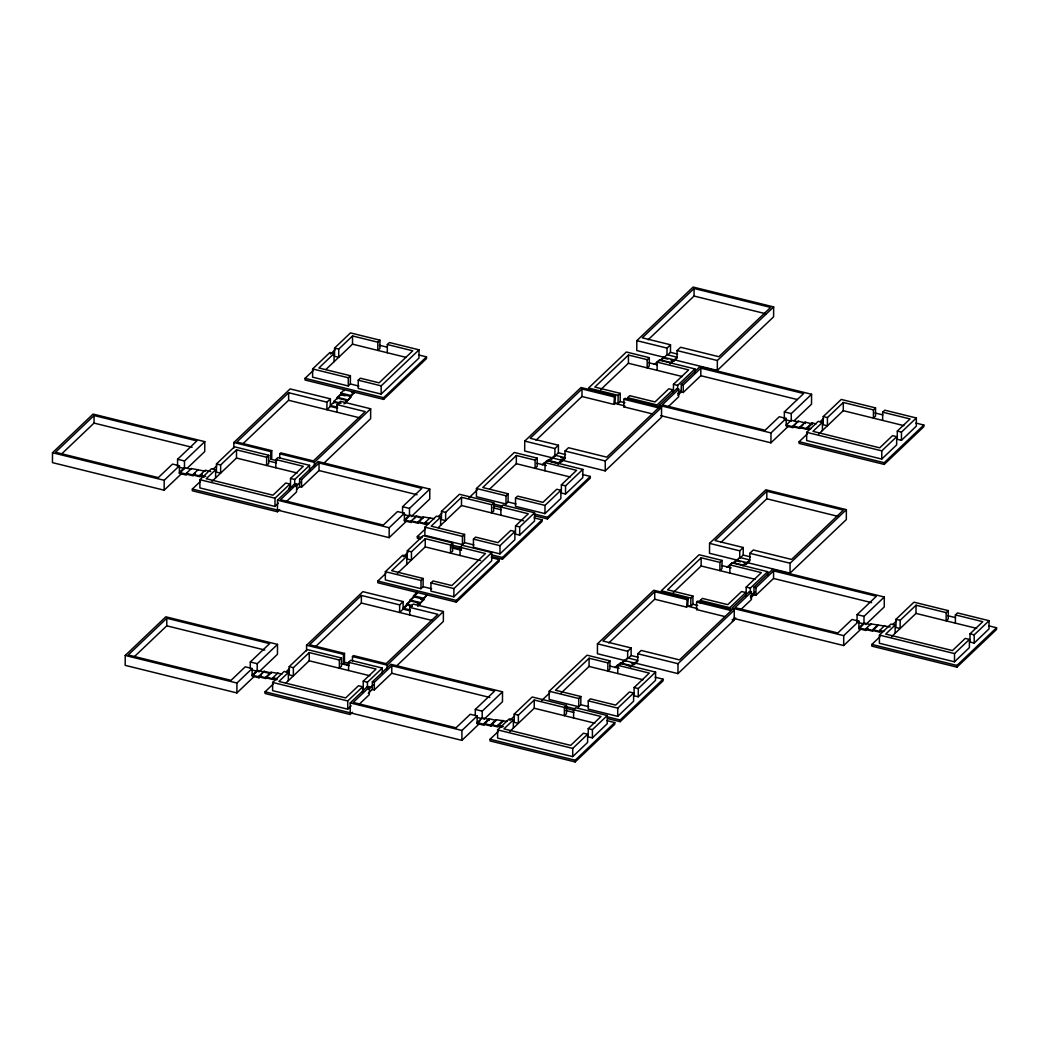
<?xml version="1.0" encoding="UTF-8"?>
<svg xmlns="http://www.w3.org/2000/svg" width="1049" height="1049" viewBox="0 0 1049 1049"><rect width="100%" height="100%" fill="white"/><g stroke="black" fill="none" stroke-linecap="round" stroke-linejoin="round"><path stroke-width="1.5" d="M187.338 468.116L204.739 451.555L204.791 441.655L93.086 414.08L52.502 452.722L52.45 462.622L164.155 490.198L181.543 473.637M61.301 454.256L94.03 423.088L94.069 415.522L196.871 440.895L177.583 459.265L177.543 466.818M258.919 671.95L277.461 654.288L277.513 644.388L165.821 616.812L125.237 655.455L125.185 665.354L236.877 692.93L254.278 676.369M164.155 490.198L164.208 480.285L179.418 465.795L172.508 464.091L158.294 477.623L55.492 452.25L94.069 415.522M134.023 656.989L166.765 625.82L166.804 618.254L269.606 643.627L250.318 661.998L250.278 668.043M205.211 471.211L191.377 468.536L186.302 473.361L186.302 475.066L179.379 473.361L179.418 465.795M179.379 473.361L184.454 468.536L184.493 460.97L204.791 441.655M191.377 468.536L191.377 469.309L184.467 467.605L179.392 472.43L193.213 475.84L193.226 474.332L198.3 469.506M200.503 481.307L192.347 489.07L192.334 490.762L277.447 511.768L279.768 509.552M215.596 477.938L215.648 469.729L211.465 468.693L199.913 479.695L199.874 487.903L274.969 506.444L278.405 503.166M210.744 471.578L205.224 470.214L200.149 475.04L200.136 476.784L186.302 473.361M216.474 463.92L216.435 472.129L220.618 473.165L220.657 464.956L236.523 449.837L266.669 457.272L268.767 455.279L234.465 446.808L216.474 463.92L220.657 464.956M233.822 448.159L233.861 442.494L290.14 388.917L330.409 398.843L330.369 406.409L326.895 409.726L326.934 402.16L330.409 398.843M212.055 481.307L236.484 458.046L236.523 449.837M236.877 692.93L236.93 683.017L252.153 668.528L245.243 666.823L231.029 680.355L128.227 654.982L166.804 618.254M252.153 668.528L252.114 676.094L259.024 677.798L261.057 675.871M253.124 675.123L257.189 671.268L257.228 663.702L277.513 644.388M259.024 677.798L259.037 676.094L264.112 671.268L271.022 672.973L271.022 672.239L282.102 673.969M259.037 676.867L264.112 671.268M273.225 684.04L265.082 691.802L265.069 693.494L350.169 714.5L352.503 712.284M266.669 457.272L266.616 465.494L268.728 463.488L268.767 455.279M271.022 672.239L265.961 677.064L265.948 678.572L252.114 675.163L257.189 670.337L264.112 672.042M276.713 460.655L270.734 459.174L270.773 451.608L271.77 450.65L236.851 442.035L288.645 392.719L326.934 402.16M271.77 450.65L271.73 458.216L270.734 459.174M288.331 680.67L288.37 672.461L284.2 671.426L272.648 682.427L272.596 690.635L347.704 709.176L351.14 705.898M277.946 672.947L272.871 677.772L272.871 679.516L259.037 676.094M274.969 506.444L275.008 498.223L289.904 484.048L285.734 483.012L272.937 495.194L206.194 478.724L215.648 469.729M275.848 467.762L275.9 459.554L277.998 457.548L309.56 465.336L309.521 470.817M277.447 511.768L277.5 500.163L294.874 483.628L296.854 484.127L296.526 491.968L286.193 501.802M279.729 458.361L279.755 453.824L280.752 452.866L313.402 460.931L365.209 411.614L336.991 404.652L336.952 412.218M242.686 443.989L288.606 400.285L288.645 392.719M289.878 489.516L289.904 484.048M289.209 666.653L289.17 674.861L293.34 675.897L293.379 667.688L309.258 652.57L339.391 660.005L341.502 658.011L307.187 649.541L289.209 666.653L293.379 667.688M288.567 488.48L290.481 486.657L290.534 478.449L303.279 466.307L275.9 459.554M294.677 484.953L294.703 479.485L309.56 465.336M296.552 489.555L299.568 486.684L299.608 479.118L318.083 461.534L429.788 489.096L429.736 499.009L411.182 516.672M299.568 486.684L301.561 487.182L301.601 479.616L319.066 462.976L421.868 488.349L402.58 506.706L402.554 512.764M313.179 370.599L305.062 378.322L305.049 380.013L383.606 399.394L426.497 358.574L426.497 356.883L418.643 354.942M306.557 650.891L306.583 645.227L362.875 591.649L403.144 601.575L403.104 609.141L410.29 610.911M285.971 682.912L309.219 660.778L309.258 652.57M312.628 368.946L312.589 377.155L348.268 385.966L350.366 383.96L350.405 375.739L318.909 367.976L334.093 353.513L329.911 352.49L312.628 368.946L348.307 377.745L350.405 375.739M314.372 466.621L314.385 462.373L370.677 408.782L340.479 401.334L336.991 404.652M301.561 487.182L319.027 470.542L319.066 462.976M333.857 403.091L333.87 401.4L340.833 394.765L340.846 393.021L344.334 389.704L344.321 390.7M334.054 361.721L334.093 353.513M334.565 348.058L334.526 356.267L338.696 357.303L338.748 349.081L352.543 335.955L377.837 342.197L379.948 340.191L350.471 332.913L334.565 348.058L338.748 349.081M337.345 398.843L337.358 397.335L340.833 394.018L350.904 396.509M339.391 660.005L339.352 668.226L341.45 666.22L341.502 658.011M349.448 663.388L343.456 661.906L343.495 654.34L344.505 653.383L309.573 644.768L361.381 595.452L399.656 604.893L403.144 601.575M344.505 653.383L344.465 660.949L343.456 661.906M343.928 403.878L350.904 397.243L350.904 395.512L354.392 392.195L345.095 403.537M348.268 385.966L348.307 377.745M347.704 709.176L347.743 700.955L362.639 686.78L358.47 685.744L345.672 697.926L278.929 681.457L288.37 672.461M348.583 670.495L348.622 662.286L350.733 660.28L382.282 668.069L382.256 673.55M350.169 714.5L350.235 702.896L367.596 686.361L369.589 686.859L369.261 694.7L358.928 704.535M325.872 369.51L352.503 344.164L352.543 335.955M352.464 661.093L352.477 656.556L353.487 655.599L386.137 663.663L437.944 614.347L409.726 607.384L409.687 614.95M387.356 344.544L412.742 350.812L379.109 382.833L360.345 378.204L358.247 380.197L358.207 388.418L381.141 394.07L418.984 358.05L419.023 349.828L389.454 342.538L387.356 344.544L387.304 352.752M315.421 646.722L361.341 603.018L361.381 595.452M362.613 692.248L362.639 686.78M363.216 689.39L363.256 681.181L376.001 669.039L348.622 662.286M367.412 687.685L367.438 682.217L382.282 668.069M370.677 408.782L370.625 418.695L323.721 463.343M368.278 693.245L372.303 689.416L372.343 681.85L390.818 664.266L502.523 691.829L502.471 701.742L483.917 719.404M372.303 689.416L374.283 689.914L374.323 682.348L391.802 665.709L494.603 691.081L475.315 709.439L475.276 715.497M377.837 342.197L377.797 350.405L379.895 348.399L379.948 340.191M385.901 573.331L377.784 581.054L377.784 582.746L456.341 602.126L499.219 561.307L499.232 559.615L491.378 557.675M381.141 394.07L381.18 385.862L419.023 349.828M383.606 399.394L383.619 397.702L426.497 356.883M385.363 571.679L385.311 579.887L420.99 588.699L423.101 586.693L423.14 578.471L391.644 570.708L406.828 556.245L402.646 555.223L385.363 571.679L421.042 580.477L423.14 578.471M387.094 669.354L387.12 665.105L443.412 611.515L413.214 604.067L409.726 607.384M192.347 489.07L389.153 537.639L389.205 527.739L404.429 513.249L397.505 511.545L383.291 525.077L280.489 499.704L296.854 484.127M374.283 689.914L391.762 673.274L391.802 665.709M399.656 604.893L399.617 612.459L406.592 605.824L406.592 604.132L413.568 597.497L413.581 595.753L417.056 592.436L417.056 593.432L410.08 600.067L410.08 601.575L403.104 608.21L410.303 609.994M434.365 518.691L423.298 516.96L423.298 517.695L416.374 515.99L411.313 520.815L411.3 522.52L404.389 520.802L404.429 513.249M406.776 564.454L406.828 556.245M407.3 550.791L407.261 558.999L411.431 560.035L411.47 551.813L425.278 538.688L450.572 544.929L452.67 542.923L423.206 535.646L407.3 550.791L411.47 551.813M404.389 520.802L409.451 515.977L409.49 508.411L429.788 489.096M414.342 518.691L416.374 515.99M425.501 528.762L417.345 536.524L417.332 538.216L420.492 538.989M423.298 516.96L418.223 521.786L418.223 523.294L404.389 519.871L409.464 515.046L416.374 516.751M417.817 606.27L427.127 594.927L423.639 598.245L423.626 599.976L417.83 605.509M420.99 588.699L421.042 580.477M424.911 527.149L424.871 535.357L462.425 544.628L464.523 542.621L464.563 534.4L431.191 526.165L440.646 517.17L436.476 516.147L424.911 527.149L462.465 536.406L464.563 534.4M430.221 517.655L425.147 522.494L425.133 524.225L411.313 520.815M397.44 573.357L425.225 546.896L425.278 538.688M460.078 547.276L485.477 553.544L451.844 585.565L433.08 580.936L430.982 582.929L430.929 591.151L453.863 596.802L491.706 560.782L491.758 552.561L462.189 545.27L460.078 547.276L460.039 555.485M440.606 525.379L440.646 517.17M441.485 511.374L441.432 519.583L445.615 520.619L445.655 512.397L461.534 497.292L491.666 504.726L493.764 502.72L459.462 494.263L441.485 511.374L445.655 512.397M443.412 611.515L443.36 621.428L396.456 666.076M450.572 544.929L450.519 553.138L452.63 551.131L452.67 542.923M453.863 596.802L453.915 588.594L491.758 552.561M456.341 602.126L456.354 600.434L499.232 559.615M438.246 527.634L461.481 505.5L461.534 497.292M462.425 544.628L462.465 536.406M265.082 691.802L461.888 740.371L461.94 730.471L477.151 715.982L470.24 714.277L456.027 727.809L353.225 702.437L369.589 686.859M473.453 539.12L473.414 547.329L499.967 553.885L514.862 539.711L514.915 531.489L510.732 530.466L497.934 542.648L475.564 537.114L473.453 539.12L500.006 545.677L514.915 531.489M476.456 488.493L476.416 496.702L505.972 504.005L508.083 501.999L508.122 493.791L482.737 487.523L516.37 455.502L535.121 460.131L537.232 458.125L514.298 452.46L476.456 488.493L506.024 495.784L508.122 493.791M507.1 721.424L496.033 719.693L496.02 720.427L489.109 718.722L484.035 723.548L484.035 725.252L477.111 723.535L477.151 715.982M492.978 724.085L490.945 726.026L477.125 722.604L482.186 717.778L482.225 711.143L502.523 691.829M489.096 720.414L489.109 718.722M498.223 731.494L490.08 739.257L490.067 740.948L575.167 761.941L614.753 724.256L614.766 722.564L606.886 720.624M491.666 504.726L491.614 512.935L493.725 510.942L493.764 502.72M490.945 726.026L490.958 724.518L496.033 719.693M497.646 729.881L497.606 738.09L572.702 756.617L587.597 742.443L587.637 734.221L583.467 733.199L570.669 745.38L503.926 728.898L513.381 719.902L509.198 718.88L497.646 729.881L572.741 748.409L587.637 734.221M502.943 720.388L497.882 725.226L497.869 726.957L484.035 723.548M499.967 553.885L500.006 545.677M500.858 515.216L500.898 507.008L502.996 505.002L534.557 512.791L534.518 520.999L519.661 535.134L515.492 534.111L515.531 525.903L528.276 513.761L500.898 507.008M491.404 556.495L502.445 559.209L502.445 557.517L542.031 519.832L534.151 517.891M505.972 504.005L506.024 495.784M513.328 728.111L513.381 719.902M514.207 714.107L514.167 722.315L518.337 723.351L518.39 715.13L534.256 700.024L564.388 707.459L566.499 705.452L532.184 696.995L514.207 714.107L518.39 715.13M515.531 498.131L515.492 506.352L544.969 513.617L560.861 498.485L560.913 490.276L556.731 489.24L542.936 502.379L517.642 496.138L515.531 498.131L545.008 505.408L560.913 490.276M489.647 489.109L516.331 463.71L516.37 455.502M519.661 535.134L519.701 526.926L534.557 512.791M536.052 440.226L581.972 396.509L613.862 404.389L614.871 403.432L615.488 396.011L581.028 387.514L524.736 441.091L524.684 451.004L553.111 458.02M535.121 460.131L535.082 468.339L537.18 466.333L537.232 458.125M509.788 731.494L534.216 708.232L534.256 700.024M542.031 519.832L542.031 521.523L502.445 559.209M544.457 464.366L544.457 462.622L542.136 464.838M545.021 470.791L545.06 462.583L547.172 460.577L582.851 469.388L582.811 477.597L565.516 494.053L561.346 493.017L561.385 484.808L576.57 470.358L545.06 462.583M544.969 513.617L545.008 505.408M534.872 515.846L547.434 518.953L547.447 517.262L590.325 476.43L582.47 474.489M551.42 457.731L551.42 458.505L554.908 455.187L564.965 457.666L558.002 464.301L558.002 462.793L547.945 460.314L547.945 461.049L551.42 457.731L561.49 460.209L561.477 461.914L564.965 458.597L565.005 451.031L568.492 447.713L606.768 457.167L658.575 407.851L623.893 399.289L623.853 406.855L652.229 413.857M549.191 691.225L549.138 699.434L578.707 706.738L580.818 704.731L580.858 696.523L555.472 690.255L589.105 658.234L607.856 662.863L609.954 660.857L587.034 655.192L549.191 691.225L578.746 698.516L580.858 696.523M554.895 456.118L554.934 448.552L558.422 445.235L530.204 438.272L582.011 388.956L614.491 396.968L615.488 396.011M551.42 459.436L558.383 452.801L558.422 445.235M564.388 707.459L564.349 715.667L566.46 713.674L566.499 705.452M565.516 494.053L565.555 485.844L582.851 469.388M572.702 756.617L572.741 748.409M573.58 717.949L573.633 709.74L575.731 707.734L607.292 715.523L607.24 723.731L592.397 737.867L588.214 736.844L588.253 728.635L601.011 716.493L573.633 709.74M575.167 761.941L575.18 760.25L614.766 722.564M578.707 706.738L578.746 698.516M581.972 396.509L582.011 388.956M588.266 700.863L588.227 709.085L617.691 716.349L633.596 701.217L633.635 693.009L629.466 691.973L615.671 705.112L590.364 698.87L588.266 700.863L617.743 708.141L633.635 693.009M561.228 692.943L589.053 666.443L589.105 658.234M590.325 476.43L590.325 478.121L547.434 518.953M592.397 737.867L592.436 729.658L607.292 715.523M608.787 642.958L654.707 599.241L686.597 607.122L687.593 606.165L688.223 598.743L653.75 590.246L597.471 643.824L597.419 653.737L625.833 660.752M561.005 459.96L605.221 470.883L605.273 460.97L661.565 407.379L624.889 398.332L623.893 399.289M607.856 662.863L607.817 671.072L609.915 669.065L609.954 660.857M614.95 402.777L618.058 403.55L618.11 395.329L620.208 393.336L594.822 387.068L628.456 355.047L647.207 359.676L649.318 357.67L626.384 352.005L588.541 388.038L618.11 395.329M617.192 666.364L617.192 665.354L614.871 667.57M617.756 673.524L617.795 665.315L619.907 663.309L655.586 672.121L655.533 680.329L638.251 696.785L634.068 695.749L634.12 687.541L649.305 673.091L617.795 665.315M617.691 716.349L617.743 708.141M618.058 403.55L620.169 401.544L620.208 393.336M607.594 718.578L620.169 721.686L620.182 719.994L663.06 679.162L655.205 677.221M620.667 663.781L620.667 663.047L630.737 665.525L630.737 666.259L626.423 665.197M624.155 661.237L624.155 660.464L634.212 662.942L634.212 664.646L637.7 661.329L637.74 653.763L641.214 650.446L679.503 659.9L731.297 610.584L696.615 602.021L696.575 609.587L724.951 616.589M600.579 389.756L628.417 363.256L628.456 355.047M627.63 658.851L627.669 651.285L631.157 647.967L602.939 641.005L654.746 591.688L687.226 599.7L688.223 598.743M628.797 657.736L631.118 655.533L631.157 647.967M674.664 359.899L717.306 370.428L773.598 316.837L773.651 306.924L693.114 287.059L636.822 340.637L636.769 350.55L665.197 357.565M638.251 696.785L638.29 688.577L655.586 672.121M647.207 359.676L647.167 367.884L649.265 365.878L649.318 357.67M654.707 599.241L654.746 591.688M657.107 370.336L657.146 362.128L659.257 360.122L694.936 368.933L694.91 373.038M659.27 408.179L659.283 405.36L676.736 388.733L678.729 389.231L678.69 396.784L668.108 406.855M661.185 360.253L666.994 354.732L677.051 357.211L670.088 363.846L670.088 362.338L660.031 359.859L660.018 360.594L663.506 357.276L673.576 359.755L673.563 361.459L677.051 358.142L677.09 350.576L680.578 347.258L718.853 356.712L770.661 307.396L694.097 288.501L642.29 337.817L670.508 344.78L670.468 352.346L668.147 354.549M661.565 407.379L661.513 417.292L605.221 470.883M663.506 357.276L663.506 358.05L667.82 359.112M663.06 679.162L663.047 680.853L620.169 721.686M666.994 354.732L667.02 348.098L670.508 344.78M672.973 392.549L672.986 389.822L668.816 388.786L655.022 401.924L629.728 395.683L627.617 397.676L657.094 404.953L672.986 389.822M673.432 391.198L673.471 384.354L688.655 369.904L657.146 362.128M677.628 389.494L677.641 385.389L694.936 368.933M635.314 663.086L677.956 673.615L677.995 663.702L734.287 610.112L697.624 601.064L696.615 602.021M677.838 395.224L681.234 391.985L681.273 384.419L699.867 366.717L811.572 394.28L811.52 404.193L794.119 420.754M681.234 391.985L683.214 392.483L683.253 384.917L700.85 368.16L803.652 393.532L784.364 411.903L784.324 419.456M687.685 605.509L690.793 606.283L690.832 598.061L692.943 596.068L667.557 589.8L701.191 557.78L719.942 562.408L722.04 560.402L699.119 554.737L661.276 590.771L690.832 598.061M648.138 339.771L694.058 296.054L694.097 288.501M690.793 606.283L692.904 604.276L692.943 596.068M683.214 392.483L700.811 375.726L700.85 368.16M700.339 603.149L700.352 600.408L702.45 598.415L727.757 604.657L741.551 591.518L745.721 592.554L745.708 596.658M673.301 592.488L701.138 565.988L701.191 557.78M747.399 562.631L790.028 573.16L846.32 519.57L846.373 509.657L765.836 489.791L709.557 543.369L709.504 553.282L737.919 560.297M717.306 370.428L717.359 360.515L773.651 306.924M719.942 562.408L719.902 570.617L722 568.61L722.04 560.402M729.842 573.069L729.881 564.86L731.992 562.854L767.671 571.666L767.645 575.77M729.802 610.426L729.829 607.686L745.721 592.554M746.298 562.487L742.823 565.804L742.823 565.07L732.753 562.592L732.753 563.326L736.241 560.009L746.298 562.487L746.298 564.192L749.786 560.874L749.825 553.308L753.3 549.991L791.589 559.445L843.383 510.129L766.832 491.234L715.025 540.55L743.243 547.512L743.203 555.078L739.715 558.396L739.755 550.83L743.243 547.512M677.956 673.615L734.234 620.025L734.287 610.112M736.241 560.782L736.241 560.009M746.154 595.294L746.206 587.086L761.39 572.636L729.881 564.86M750.35 592.226L750.376 588.122L767.671 571.666M751.464 591.964L735.008 607.62L837.81 632.993L852.024 619.461L858.934 621.165L843.724 635.655L732.018 608.092L749.471 591.466L751.464 591.964L751.425 599.517L740.843 609.587M750.559 597.956L753.956 594.717L753.995 587.152L772.602 569.45L884.307 597.012L884.255 606.925L865.7 624.588M753.956 594.717L755.949 595.216L755.988 587.65L773.585 570.892L876.387 596.265L857.099 614.635L857.059 622.188M720.873 542.503L766.793 498.786L766.832 491.234M660.804 415.653L770.936 442.822L770.989 432.922L786.212 418.433L779.289 416.728L765.075 430.26L662.273 404.888L678.729 389.231M755.949 595.216L773.546 578.458L773.585 570.892M786.212 418.433L786.173 425.999L793.083 427.704L793.096 425.999L798.158 421.173L805.081 422.878M790.028 573.16L790.081 563.247L846.373 509.657M811.572 394.28L791.274 413.608L791.234 421.16L785.701 419.797M793.083 426.773L798.158 421.173M807.284 433.945L799.128 441.708L799.115 443.399L884.228 464.405L923.815 426.72L923.815 425.029L915.934 423.075M811.992 423.848L805.081 422.144L800.007 426.969L800.007 428.477L786.173 425.068L791.248 420.229L798.158 421.947M805.068 423.652L805.081 422.144M806.694 432.332L806.655 440.541L881.75 459.069L896.646 444.894L896.698 436.672L892.515 435.65L879.718 447.831L812.975 431.362L822.429 422.354L818.246 421.331L806.694 432.332L881.789 450.86L896.698 436.672M816.148 423.875L812.005 422.852L806.93 427.677L806.917 429.408L793.096 425.999M811.992 424.583L812.005 422.852M822.39 430.575L822.429 422.354M823.255 416.558L823.216 424.766L827.399 425.802L827.438 417.594L843.317 402.475L873.45 409.91L875.548 407.904L841.246 399.446L823.255 416.558L827.438 417.594M818.836 433.945L843.265 410.683L843.317 402.475M733.539 618.386L843.671 645.555L843.724 635.655M867.838 628.508L865.818 630.436L858.895 628.731L858.934 621.165M858.895 628.731L863.97 623.893L864.009 616.34L884.307 597.012M865.818 630.436L865.818 628.731L870.893 623.906L890.26 626.948M870.893 623.906L870.893 624.679L863.97 622.962L858.908 627.8L872.729 631.21L872.742 629.702L877.816 624.876M880.006 636.677L871.863 644.44L871.85 646.132L956.95 667.138L996.537 629.452L996.55 627.761L988.669 625.807M873.45 409.91L873.397 418.118L875.509 416.125L875.548 407.904M879.429 635.065L879.39 643.273L954.485 661.801L969.381 647.626L969.42 639.405L965.25 638.382L952.453 650.564L885.71 634.094L895.164 625.086L890.981 624.063L879.429 635.065L954.524 653.593L969.42 639.405M884.727 625.584L879.665 630.41L879.652 632.141L865.818 628.731M881.75 459.069L881.789 450.86M882.642 420.4L882.681 412.191L884.779 410.185L916.341 417.974L916.301 426.182L901.445 440.331L897.262 439.295L897.315 431.087L910.06 418.944L882.681 412.191M884.228 464.405L884.228 462.714L923.815 425.029M895.112 633.308L895.164 625.086M895.99 619.29L895.951 627.499L900.121 628.535L900.173 620.326L916.039 605.207L946.172 612.642L948.283 610.636L913.967 602.178L895.99 619.29L900.173 620.326M901.445 440.331L901.484 432.109L916.341 417.974M891.571 636.677L916 613.416L916.039 605.207M946.172 612.642L946.132 620.851L948.244 618.858L948.283 610.636M954.485 661.801L954.524 653.593M955.364 623.132L955.416 614.924L957.514 612.918L989.063 620.706L989.023 628.915L974.18 643.063L969.997 642.027L970.037 633.819L982.795 621.677L955.416 614.924M956.95 667.138L956.963 665.446L996.55 627.761M974.18 643.063L974.219 634.842L989.063 620.706M613.862 404.389L614.491 396.968M686.597 607.122L687.226 599.7M193.226 475.066L195.245 473.138M200.136 476.036L202.169 474.109M330.553 354.051L335.195 349.632M213.301 469.113L216.802 465.795M295.805 486.605L300.368 482.252M389.153 537.639L406.54 521.078M418.223 522.52L423.298 517.695M265.948 677.798L271.022 672.973M438.298 516.567L441.799 513.249M403.288 556.783L407.93 552.364M286.036 671.845L289.524 668.528M468.89 497.869L477.007 490.145M287.19 672.435L289.524 670.219M544.457 463.632L547.945 460.314M654.222 364.383L660.031 359.859M558.002 463.527L561.49 460.209M623.853 406.855L624.85 405.897L614.871 403.432M670.088 363.072L673.576 359.755M677.602 393.598L681.063 390.307M368.54 689.337L373.103 684.984M770.936 442.822L788.324 426.274M477.111 723.535L480.154 720.65M461.888 740.371L479.275 723.81M484.035 724.321L489.109 719.483L482.186 717.778M800.007 427.704L803.049 424.806M490.958 725.252L496.02 720.427M808.949 426.746L810.982 424.819M497.869 726.223L502.943 721.397M820.082 421.75L823.583 418.433M509.866 720.414L514.534 715.969M541.625 700.601L549.728 692.878M618.346 665.25L620.667 663.047M618.346 665.984L624.155 660.464M621.821 663.44L627.63 657.92L637.7 660.398L630.724 667.033M726.957 567.116L732.753 562.592M733.907 562.985L739.715 557.465L749.786 559.943L743.977 565.477M630.737 666.259L634.212 662.942M696.575 609.587L697.585 608.63L687.593 606.165M750.337 596.33L754.939 591.938M732.254 621.231L735.729 617.913M843.671 645.555L861.059 629.007M872.742 630.436L877.803 625.61M892.817 624.483L896.305 621.165M694.058 296.054L765.927 313.795M636.822 340.637L667.02 348.098M677.09 350.576L717.359 360.515M670.468 352.346L677.654 354.116M670.691 359.82L673.563 360.528M874.958 412.965L882.838 414.906M649.003 362.797L656.858 364.724M843.265 410.683L903.936 425.658M700.811 375.726L797.292 399.538M628.417 363.256L682.309 376.552M897.315 431.087L901.484 432.109M681.273 384.419L683.253 384.917M673.471 384.354L677.641 385.389M784.364 411.903L791.274 413.608M806.93 427.677L811.074 428.7M800.007 426.969L809.684 429.356M659.283 405.36L770.989 432.922M799.128 441.708L884.228 462.714M620.169 401.544L624.929 402.711M379.371 345.252L387.225 347.193M352.503 344.164L406.356 357.447M358.247 380.197L381.18 385.862M350.366 383.96L358.889 386.058M305.062 378.322L383.619 397.702M351.507 392.483L354.392 393.191M340.846 393.021L350.904 395.512M766.793 498.786L838.662 516.528M340.833 394.765L345.147 395.827M524.736 441.091L554.934 448.552M565.005 451.031L605.273 460.97M337.358 397.335L347.416 399.826M337.345 398.082L347.416 400.561M558.383 452.801L565.568 454.571M333.87 401.4L341.056 403.17M560.651 457.534L564.965 458.597M339.614 403.577L333.857 402.16L330.383 405.478L337.568 407.261M330.369 406.409L337.568 408.179M550.817 461.757L556.56 463.173M288.606 400.285L360.463 418.013M536.918 463.252L546.332 465.572M516.331 463.71L570.223 477.007M561.385 484.808L565.555 485.844M709.557 543.369L739.755 550.83M749.825 553.308L790.081 563.247M743.203 555.078L750.389 556.849M508.083 501.999L516.003 503.953M737.67 561.136L740.555 561.844M743.426 562.552L746.298 563.261M947.693 615.697L955.573 617.638M494.027 504.071L501.881 506.011M534.872 514.154L547.447 517.262M494.013 505.762L500.307 507.31M233.861 442.494L270.773 451.608M279.755 453.824L314.385 462.373M493.187 507.782L501.055 509.722M721.725 565.529L731.153 567.85M916 613.416L976.658 628.39M773.546 578.458L871.601 602.651M461.481 505.5L523.674 520.842M319.027 470.542L417.082 494.735M701.138 565.988L755.044 579.284M970.037 633.819L974.219 634.842M268.544 460.983L276.438 462.924M515.531 525.903L519.701 526.926M236.484 458.046L297.142 473.02M94.03 423.088L192.085 447.294M753.995 587.152L755.988 587.65M746.206 587.086L750.376 588.122M857.099 614.635L864.009 616.34M299.608 479.118L301.601 479.616M290.534 478.449L294.703 479.485M402.58 506.706L409.49 508.411M858.436 622.529L863.97 623.893M879.665 630.41L883.809 631.432M417.764 517.091L420.531 517.773M872.742 629.702L882.419 632.088M403.931 514.613L409.451 515.977M290.481 486.657L293.274 487.352M177.583 459.265L184.493 460.97M425.147 522.494L429.29 523.517M418.223 521.786L427.9 524.172M178.92 467.159L184.454 468.536M200.149 475.04L205.683 476.403M193.226 474.332L204.293 477.059M700.352 600.408L729.829 607.686M464.523 542.621L473.951 544.942M871.863 644.44L956.963 665.446M199.913 479.695L275.008 498.223M277.5 500.163L389.205 527.739M692.904 604.276L697.651 605.443M417.345 536.524L422.078 537.691M452.014 545.074L461.468 547.408M491.417 554.803L502.445 557.517M452.014 546.765L461.468 549.099M452.093 547.984L461.521 550.305M732.268 619.539L734.234 620.025M52.502 452.722L164.208 480.285M425.225 546.896L480.665 560.572M430.982 582.929L453.915 588.594M423.101 586.693L431.624 588.791M377.784 581.054L456.354 600.434M413.581 595.753L423.639 598.245M413.568 596.75L423.639 599.241M420.754 599.267L423.626 599.976M597.471 643.824L627.669 651.285M637.74 653.763L677.995 663.702M410.08 600.067L420.151 602.559M410.08 600.815L420.151 603.293M631.118 655.533L638.303 657.303M417.266 603.359L420.138 604.067M406.592 604.132L412.349 605.548M406.592 604.893L412.349 606.309M631.341 663.007L634.212 663.715M361.341 603.018L431.624 620.365M609.639 665.984L619.067 668.305M589.053 666.443L642.958 679.739M634.12 687.541L638.29 688.577M580.818 704.731L588.738 706.685M565.188 706.423L574.616 708.744M607.607 716.887L620.182 719.994M565.175 708.114L574.603 710.435M306.583 645.227L343.495 654.34M352.477 656.556L387.12 665.105M565.909 710.514L573.79 712.455M534.216 708.232L594.875 723.207M391.762 673.274L489.817 697.467M342.485 663.453L348.793 665M341.279 663.715L349.173 665.656M588.253 728.635L592.436 729.658M166.765 625.82L264.82 650.026M309.219 660.778L369.877 675.753M372.343 681.85L374.323 682.348M363.256 681.181L367.438 682.217M475.315 709.439L482.225 711.143M476.652 717.346L482.186 718.709M250.318 661.998L257.228 663.702M497.882 725.226L503.402 726.59M490.958 724.518L502.025 727.245M265.489 672.383L268.256 673.065M251.655 669.891L257.189 671.268M272.871 677.772L277.028 678.795M265.961 677.064L277.015 679.791M272.648 682.427L347.743 700.955M350.235 702.896L461.94 730.471M490.08 739.257L575.18 760.25M125.237 655.455L236.93 683.017"/></g></svg>
